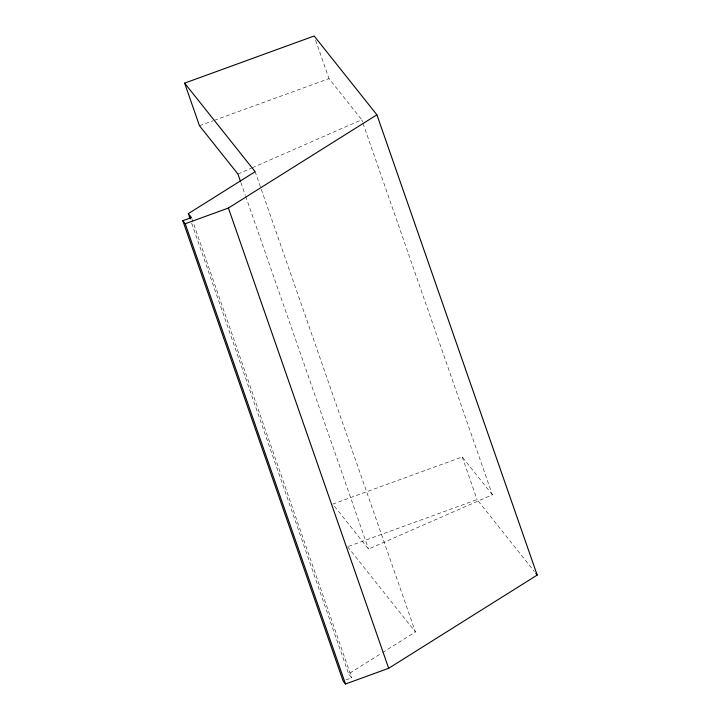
<?xml version="1.0" encoding="UTF-8"?>
<svg xmlns="http://www.w3.org/2000/svg" width="720" height="720" viewBox="0 0 720 720"><rect width="100%" height="100%" fill="white"/><g stroke="black" fill="none" stroke-linecap="round" stroke-linejoin="round"><path stroke-width="0.54" stroke-dasharray="3.6 2.7" d="M345.969 679.914L351.72 677.817L348.597 673.893L381.537 653.211M382.482 652.626L415.422 631.944L255.15 171.693M237.933 174.042L251.235 168.21M252.261 167.76L361.764 119.763L362.502 121.896M492.363 494.784L462.24 456.966L332.721 504.099L368.523 549.063L492.363 494.784L362.871 122.958M199.476 125.757L213.165 120.771M214.218 120.384L328.995 78.615L361.764 119.763M348.615 546.336L477.081 499.581L534.393 571.554M347.562 546.714L415.422 631.944M462.24 456.966L477.081 499.581M315.603 40.158L328.995 78.615M240.885 182.538L245.331 195.291M245.7 196.353L368.523 549.063M191.817 218.628L351.72 677.817M191.646 223.182L348.597 673.893"/><path stroke-width="1.08" d="M188.316 213.642L255.15 171.693L184.635 83.133L314.154 36L376.911 114.813L537.192 575.064L388.683 668.286L345.51 684L343.089 680.967L182.808 220.707L191.448 217.566L188.316 213.642L190.17 218.943M182.808 220.707L185.229 223.749L228.402 208.035L376.911 114.813M535.788 573.309L537.192 575.064M240.516 181.476L237.933 174.042L199.476 125.757L184.635 83.133M228.402 208.035L388.683 668.286M185.229 223.749L345.51 684"/></g></svg>
